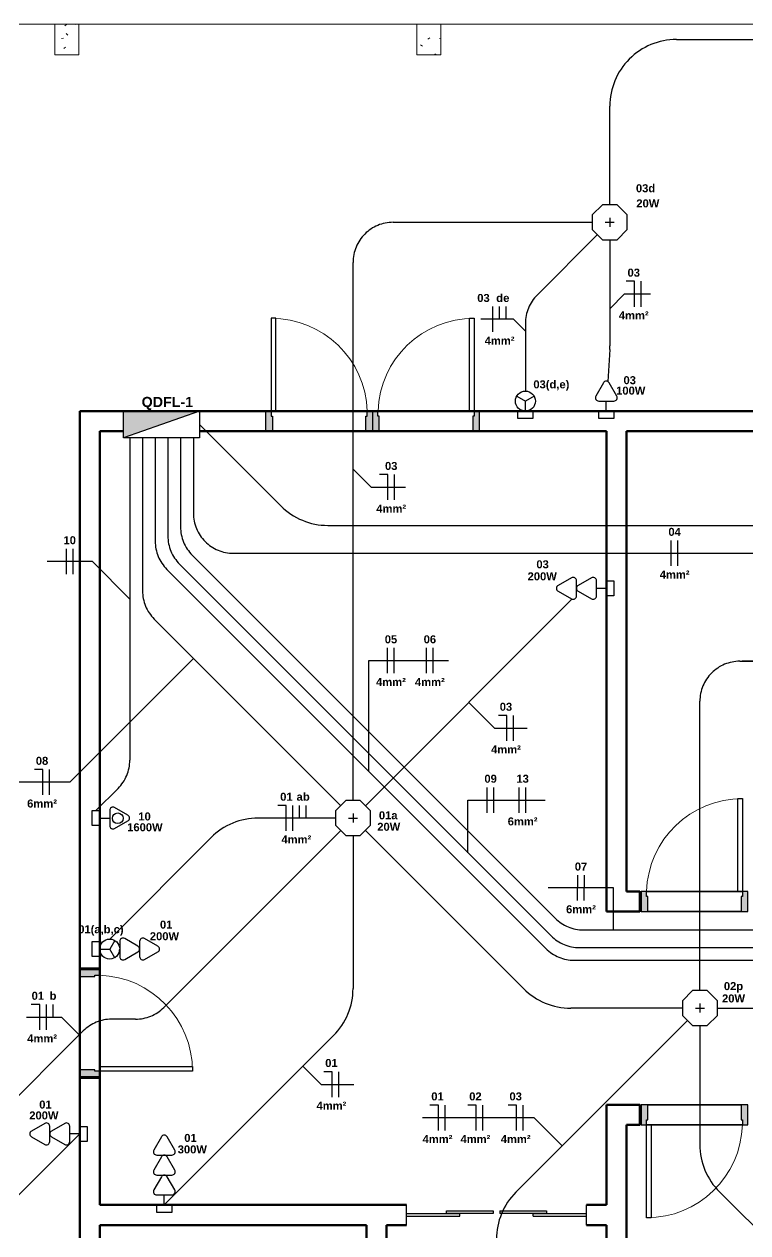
# Model space of a CAD drawing. Extents: x 1450 to 1868, y 82 to 351.
# Drawn here: x 1459.4 to 1464.83, y 185.36 to 194.42 of the extents above; entities that cross this region are included whole.
import ezdxf
from ezdxf.enums import TextEntityAlignment as Align

# ---------------------------------------------------------------- set-up
doc = ezdxf.new("R2010")
doc.units = 0
doc.header["$LTSCALE"] = 0.5
doc.linetypes.add('ELETRODUTO_TETO', pattern=[1000, 1000, 0])
doc.layers.get('0').update_dxf_attribs({"linetype": 'CONTINUOUS'})
for name, color, linetype, lineweight in [('A-DOOR', 31, 'CONTINUOUS', 25), ('A-DOOR-FRAM', 31, 'CONTINUOUS', 9), ('A-FLOR', 192, 'CONTINUOUS', 9), ('A-WALL', 113, 'CONTINUOUS', 30), ('S-COLS', 52, 'CONTINUOUS', 9)]:
    doc.layers.add(name, color=color, linetype=linetype, lineweight=lineweight)
for name, color, linetype in [('ELETRODUTO', 7, 'CONTINUOUS'), ('ELETRODUTO_TETO', 2, 'CONTINUOUS'), ('FIACAO', 7, 'CONTINUOUS'), ('Iluminação', 7, 'CONTINUOUS'), ('INDICACAO_BIT_FIACAO', 7, 'CONTINUOUS'), ('INDICACAO_CIRCUITO', 2, 'CONTINUOUS'), ('INDICACAO_INTERRUPTOR_FIA', 2, 'CONTINUOUS'), ('INDICACAO_POTENCIA', 1, 'CONTINUOUS'), ('INTERRUPTORES', 1, 'CONTINUOUS'), ('LINHA_DE_CHAMADA', 7, 'CONTINUOUS'), ('LUMINÁRIAS', 3, 'CONTINUOUS'), ('QUADROS', 7, 'CONTINUOUS'), ('Texto', 1, 'CONTINUOUS'), ('TOMADAS ABNT', 10, 'CONTINUOUS')]:
    doc.layers.add(name, color=color, linetype=linetype)
doc.styles.add('Arial', font='arialbd.ttf', dxfattribs={"height": 100})

# ---------------------------------------------------------------- blocks, each defined once
blk = doc.blocks.new('Pilar Retangular de Concreto - 18x23-3342346-Planta Baixa')
at = {"layer": 'S-COLS'}
h = blk.add_hatch(dxfattribs=at)
h.set_pattern_fill('FP_35', color=256, style=0, pattern_type=2)
h.set_pattern_definition([(50, (46937.5, -32614.7), (364.368, -31.8783), [38.1, -419.1]), (355, (46937.5, -32614.7), (-70.4859, 382.1133), [30.48, -335.28]), (100.451, (46967.87, -32617.35), (293.885, 350.2334), [32.38, -356.18]), (46.184, (46937.5, -32513.1), (542.1585, -84.086), [57.15, -628.65]), (96.636, (46982.7, -32520.1), (474.805, 494.8554), [48.57, -534.27]), (351.184, (46937.5, -32513.1), (474.81, 494.85), [45.72, -502.92]), (21, (46988.3, -32538.5), (303.2285, -204.5305), [38.1, -419.1]), (326, (46988.3, -32538.5), (123.604, 368.376), [30.48, -335.28]), (71.451, (47013.58, -32555.54), (426.8341, 163.8427), [32.38, -356.18]), (37.5, (46937.51, -32614.7), (6.17665, 169.11015), [16.764, -314.452, 16.764, -660.146]), (37.5, (46937.51, -32614.7), (6.17665, 169.11015), [-347.98, -323.596, 16.764, -319.786]), (7.5, (46937.5, -32614.7), (133.6389, 200.3615), [16.764, -177.292, 16.764, -306.832, -128.27]), (7.5, (46937.5, -32614.7), (133.6389, 200.3615), [-517.652, 16.764, -111.506]), (327.5, (46824.22, -32614.7), (271.18182, -11.45836), [16.764, -110.236, 16.764, -905.256]), (327.5, (46824.22, -32614.7), (271.18182, -11.45836), [-143.764, -379.476, 16.764, -509.016]), (317.5, (46773.43, -32614.7), (296.2585, 50.8528), [16.764, -148.336, 16.764, -619.76]), (317.5, (46773.43, -32614.7), (296.2585, 50.8528), [-181.864, -246.38, 16.764, -356.616])])
h.paths.add_polyline_path([(-90, -115), (90, -115), (90, 115), (-90, 115)], flags=0)
for p, q in [((90, 115), (-90, 115)), ((-90, 115), (-90, -115)), ((90, -115), (90, 115)), ((-90, -115), (90, -115))]:
    blk.add_line(p, q, dxfattribs=at)
blk = doc.blocks.new('Pilar Retangular de Concreto - 18x23-V21-Planta Baixa')
at = {"layer": 'S-COLS'}
h = blk.add_hatch(dxfattribs=at)
h.set_pattern_fill('FP_36', color=256, style=0, pattern_type=2)
h.set_pattern_definition([(50, (44223.5, -32614.7), (364.368, -31.8783), [38.1, -419.1]), (355, (44223.5, -32614.7), (-70.4859, 382.1133), [30.48, -335.28]), (100.451, (44253.87, -32617.35), (293.885, 350.2334), [32.38, -356.18]), (46.184, (44223.5, -32513.1), (542.1585, -84.086), [57.15, -628.65]), (96.636, (44268.7, -32520.1), (474.805, 494.8554), [48.57, -534.27]), (351.184, (44223.5, -32513.1), (474.81, 494.85), [45.72, -502.92]), (21, (44274.3, -32538.5), (303.2285, -204.5305), [38.1, -419.1]), (326, (44274.3, -32538.5), (123.604, 368.376), [30.48, -335.28]), (71.451, (44299.58, -32555.54), (426.8341, 163.8427), [32.38, -356.18]), (37.5, (44223.51, -32614.7), (6.17665, 169.11015), [16.764, -314.452, 16.764, -660.146]), (37.5, (44223.51, -32614.7), (6.17665, 169.11015), [-347.98, -323.596, 16.764, -319.786]), (7.5, (44223.5, -32614.7), (133.6389, 200.3615), [16.764, -177.292, 16.764, -306.832, -128.27]), (7.5, (44223.5, -32614.7), (133.6389, 200.3615), [-517.652, 16.764, -111.506]), (327.5, (44110.22, -32614.7), (271.18182, -11.45836), [16.764, -110.236, 16.764, -905.256]), (327.5, (44110.22, -32614.7), (271.18182, -11.45836), [-143.764, -379.476, 16.764, -509.016]), (317.5, (44059.43, -32614.7), (296.2585, 50.8528), [16.764, -148.336, 16.764, -619.76]), (317.5, (44059.43, -32614.7), (296.2585, 50.8528), [-181.864, -246.38, 16.764, -356.616])])
h.paths.add_polyline_path([(90, -115), (90, 115), (-90, 115), (-90, -115)], flags=0)
for p, q in [((90, 115), (-90, 115)), ((-90, 115), (-90, -115)), ((90, -115), (90, 115)), ((-90, -115), (90, -115))]:
    blk.add_line(p, q, dxfattribs=at)
blk = doc.blocks.new('Porta Simples de Abrir - 70x210cm - Marco de Madeira-3450791-Planta Baixa')
at = {"layer": 'A-DOOR-FRAM', "lineweight": 25}
h = blk.add_hatch(color=256, dxfattribs=at)
h.paths.add_polyline_path([(-400, -75), (-350, -75), (-350, 38), (-360, 38), (-360, 75), (-400, 75), (-400, -55.9)], flags=0)
h.paths.add_polyline_path([(350, -75), (400, -75), (400, 75), (360, 75), (359.9, 38), (350, 38), (350, -49.8)], flags=0)
at = {"layer": 'A-DOOR'}
for p, q in [((325, 75), (325, 771)), ((325, 771), (360, 771)), ((360, 771), (360, 75)), ((360, 75), (-360, 75)), ((360, 75), (325, 75)), ((-350, -75), (350, -75))]:
    blk.add_line(p, q, dxfattribs=at)
at = {"layer": 'A-DOOR', "lineweight": 9}
blk.add_arc((360, 50.9), 720.1, 90, 178.07863, dxfattribs=at)
at = {"layer": 'A-DOOR-FRAM', "lineweight": 25}
for p, q in [((-360, 75), (-400, 75)), ((-400, 75), (-400, -75)), ((-360, 38), (-360, 75)), ((-350, 38), (-360, 38)), ((-350, -75), (-350, 38)), ((360, 38), (350, 38)), ((350, 38), (350, -75)), ((360, 75), (360, 38)), ((400, 75), (360, 75)), ((400, -75), (400, 75)), ((-400, -75), (-350, -75)), ((350, -75), (400, -75))]:
    blk.add_line(p, q, dxfattribs=at)
blk = doc.blocks.new('*U150', base_point=(-47706.67, 18504.89))
for p, q in [((-47708.84, 18541.06), (-47714.54, 18531.1)), ((-47698.81, 18531.1), (-47704.5, 18541.06)), ((-47708.84, 18526.1), (-47714.54, 18516.13)), ((-47712.37, 18527.36), (-47706.67, 18527.36)), ((-47706.67, 18527.36), (-47700.98, 18527.36)), ((-47698.81, 18516.13), (-47704.5, 18526.1)), ((-47712.37, 18512.39), (-47706.67, 18512.39)), ((-47706.67, 18504.89), (-47706.67, 18512.39)), ((-47706.67, 18512.39), (-47700.98, 18512.39))]:
    blk.add_line(p, q)
blk.add_lwpolyline([(-47712.28, 18504.89), (-47701.07, 18504.89), (-47701.07, 18499.29), (-47712.28, 18499.29)], close=True)
for centre, start, end in [((-47706.67, 18539.82), 29.74488, 150.25512), ((-47712.37, 18529.86), 150.25512, 270), ((-47706.67, 18524.86), 29.74488, 150.25512), ((-47700.98, 18529.86), 270, 29.74488), ((-47712.37, 18514.89), 150.25512, 270), ((-47700.98, 18514.89), 270, 29.74488)]:
    blk.add_arc(centre, 2.5, start, end)
blk = doc.blocks.new('*U151', base_point=(-47152.48, 19181))
for p, q in [((-47154.65, 19202.2), (-47160.34, 19192.24)), ((-47144.61, 19192.24), (-47150.31, 19202.2)), ((-47158.17, 19188.5), (-47152.48, 19188.5)), ((-47152.48, 19181), (-47152.48, 19188.5)), ((-47152.48, 19188.5), (-47146.79, 19188.5))]:
    blk.add_line(p, q)
blk.add_lwpolyline([(-47158.08, 19181), (-47146.87, 19181), (-47146.87, 19175.39), (-47158.08, 19175.39)], close=True)
for centre, start, end in [((-47152.48, 19200.96), 29.74488, 150.25512), ((-47158.17, 19191), 150.25512, 270), ((-47146.79, 19191), 270, 29.74488)]:
    blk.add_arc(centre, 2.5, start, end)
blk = doc.blocks.new('*U178', base_point=(-47219.8, 18998.85))
for p in [(-47226.3, 19010.1), (-47213.31, 19010.1), (-47219.8, 18998.85)]:
    blk.add_line(p, (-47219.8, 19006.35))
blk.add_lwpolyline([(-47225.4, 18998.85), (-47214.2, 18998.85), (-47214.2, 18993.24), (-47225.4, 18993.24)], close=True)
blk.add_circle((-47219.8, 19006.35), 7.5)
blk = doc.blocks.new('*U179', base_point=(-47215.62, 18989.88))
for p, q in [((-47201.92, 18992.05), (-47211.88, 18997.74)), ((-47186.96, 18992.05), (-47196.92, 18997.74)), ((-47215.62, 18995.57), (-47215.62, 18989.88)), ((-47215.62, 18989.88), (-47215.62, 18984.19)), ((-47211.88, 18982.02), (-47201.92, 18987.71)), ((-47200.66, 18995.57), (-47200.66, 18989.88)), ((-47200.66, 18989.88), (-47200.66, 18984.19)), ((-47196.92, 18982.02), (-47186.96, 18987.71))]:
    blk.add_line(p, q)
for centre, start, end in [((-47213.12, 18995.57), 60.25512, 180), ((-47198.16, 18995.57), 60.25512, 180), ((-47203.16, 18989.88), 299.74488, 60.25512), ((-47188.2, 18989.88), 299.74488, 60.25512), ((-47213.12, 18984.19), 180, 299.74488), ((-47198.16, 18984.19), 180, 299.74488)]:
    blk.add_arc(centre, 2.5, start, end)
blk = doc.blocks.new('*U180', base_point=(-47642.08, 18654.21))
for p, q in [((-47644.25, 18675.42), (-47649.94, 18665.45)), ((-47634.22, 18665.45), (-47639.91, 18675.42)), ((-47647.77, 18661.71), (-47642.08, 18661.71)), ((-47642.08, 18661.71), (-47636.39, 18661.71)), ((-47642.08, 18654.21), (-47642.08, 18661.71))]:
    blk.add_line(p, q)
blk.add_lwpolyline([(-47647.68, 18654.21), (-47636.48, 18654.21), (-47636.48, 18648.61), (-47647.68, 18648.61)], close=True)
blk.add_circle((-47641.91, 18667.76), 4.02)
for centre, start, end in [((-47642.08, 18674.17), 29.74488, 150.25512), ((-47647.77, 18664.21), 150.25512, 270), ((-47636.39, 18664.21), 270, 29.74488)]:
    blk.add_arc(centre, 2.5, start, end)
blk = doc.blocks.new('*U181', base_point=(-47378.16, 18769.01))
for p, q in [((-47380.33, 18805.17), (-47386.02, 18795.21)), ((-47370.29, 18795.21), (-47375.99, 18805.17)), ((-47380.33, 18790.21), (-47386.02, 18780.25)), ((-47383.85, 18791.47), (-47378.16, 18791.47)), ((-47378.16, 18791.47), (-47372.46, 18791.47)), ((-47370.29, 18780.25), (-47375.99, 18790.21)), ((-47383.85, 18776.51), (-47378.16, 18776.51)), ((-47378.16, 18769.01), (-47378.16, 18776.51)), ((-47378.16, 18776.51), (-47372.46, 18776.51))]:
    blk.add_line(p, q)
blk.add_lwpolyline([(-47383.76, 18769.01), (-47372.55, 18769.01), (-47372.55, 18763.41), (-47383.76, 18763.41)], close=True)
for centre, start, end in [((-47378.16, 18803.93), 29.74488, 150.25512), ((-47383.85, 18793.97), 150.25512, 270), ((-47378.16, 18788.97), 29.74488, 150.25512), ((-47372.46, 18793.97), 270, 29.74488), ((-47383.85, 18779.01), 150.25512, 270), ((-47372.46, 18779.01), 270, 29.74488)]:
    blk.add_arc(centre, 2.5, start, end)
blk = doc.blocks.new('*U228', base_point=(-47132.94, 18862.53))
for p, q in [((-47135.12, 18913.65), (-47140.81, 18903.69)), ((-47125.08, 18903.69), (-47130.77, 18913.65)), ((-47135.12, 18898.69), (-47140.81, 18888.73)), ((-47138.64, 18899.95), (-47132.94, 18899.95)), ((-47132.94, 18899.95), (-47127.25, 18899.95)), ((-47125.08, 18888.73), (-47130.77, 18898.69)), ((-47135.12, 18883.73), (-47140.81, 18873.77)), ((-47138.64, 18884.99), (-47132.94, 18884.99)), ((-47132.94, 18884.99), (-47127.25, 18884.99)), ((-47125.08, 18873.77), (-47130.77, 18883.73)), ((-47138.64, 18870.03), (-47132.94, 18870.03)), ((-47132.94, 18862.53), (-47132.94, 18870.03)), ((-47132.94, 18870.03), (-47127.25, 18870.03))]:
    blk.add_line(p, q)
blk.add_lwpolyline([(-47138.55, 18862.53), (-47127.34, 18862.53), (-47127.34, 18856.93), (-47138.55, 18856.93)], close=True)
for centre, start, end in [((-47132.94, 18912.41), 29.74488, 150.25512), ((-47138.64, 18902.45), 150.25512, 270), ((-47132.94, 18897.45), 29.74488, 150.25512), ((-47127.25, 18902.45), 270, 29.74488), ((-47138.64, 18887.49), 150.25512, 270), ((-47127.25, 18887.49), 270, 29.74488), ((-47132.94, 18882.49), 29.74488, 150.25512), ((-47138.64, 18872.53), 150.25512, 270), ((-47127.25, 18872.53), 270, 29.74488)]:
    blk.add_arc(centre, 2.5, start, end)
blk = doc.blocks.new('*U267', base_point=(-46992.37, 19399.28))
for p in [(-46998.87, 19410.53), (-46985.87, 19410.53), (-46992.37, 19399.28)]:
    blk.add_line(p, (-46992.37, 19406.78))
blk.add_lwpolyline([(-46997.97, 19399.28), (-46986.77, 19399.28), (-46986.77, 19393.68), (-46997.97, 19393.68)], close=True)
blk.add_circle((-46992.37, 19406.78), 7.5)
blk = doc.blocks.new('*U268', base_point=(-46446.52, 18890.97))
blk.add_hatch(color=256).paths.add_polyline_path([(-46418.02, 18880.97), (-46418.02, 18900.97), (-46475.02, 18880.97)])
blk.add_line((-46475.02, 18880.97), (-46418.02, 18900.97))
blk.add_lwpolyline([(-46475.02, 18880.97), (-46475.02, 18900.97), (-46418.02, 18900.97), (-46418.02, 18880.97)], close=True)
blk = doc.blocks.new('*U291', base_point=(-46555.9, 19648.2))
at = {"layer": 'LUMINÁRIAS'}
blk.add_lwpolyline([(-46574.1, 19655.8), (-46574.1, 19640.7), (-46563.4, 19630.1), (-46548.4, 19630.1), (-46537.7, 19640.7), (-46537.7, 19655.8), (-46548.4, 19666.4), (-46563.4, 19666.4)], close=True, dxfattribs=at)
for points in [[(-46555.9, 19652.9), (-46555.9, 19643.6)], [(-46560.6, 19648.2), (-46551.2, 19648.2)]]:
    blk.add_lwpolyline(points, dxfattribs=at)
blk = doc.blocks.new('*U310', base_point=(-46654.53, 19092.22))
at = {"linetype": 'ByBlock'}
blk.add_lwpolyline([(-46654.53, 19092.22), (-46738.28, 19092.22, -0.198912), (-46773.64, 19106.87), (-46892.21, 19225.44)], format="xyb", dxfattribs=at)
blk = doc.blocks.new('*U311', base_point=(-46628.36, 19092.22))
at = {"linetype": 'ByBlock'}
blk.add_lwpolyline([(-46628.36, 19092.22), (-46454.56, 19092.2)], dxfattribs=at)
blk = doc.blocks.new('*U314', base_point=(-46892.21, 19243.95))
at = {"linetype": 'ByBlock'}
blk.add_lwpolyline([(-46892.21, 19243.95), (-46737.32, 19398.85)], dxfattribs=at)
blk = doc.blocks.new('*U315', base_point=(-46914.56, 19234.7))
at = {"linetype": 'ByBlock'}
blk.add_lwpolyline([(-46914.56, 19234.7), (-46972.58, 19234.7, 0.198912), (-47007.94, 19220.05), (-47083.97, 19144.02)], format="xyb", dxfattribs=at)
blk = doc.blocks.new('*U316', base_point=(-46901.47, 19221.61))
at = {"linetype": 'ByBlock'}
blk.add_lwpolyline([(-46901.47, 19221.61), (-46901.47, 19106.98, -0.198912), (-46916.11, 19071.62), (-47043.04, 18944.7)], format="xyb", dxfattribs=at)
blk = doc.blocks.new('*U317', base_point=(-46650.7, 19082.97))
at = {"linetype": 'ByBlock'}
blk.add_lwpolyline([(-46650.7, 19082.97), (-46779.32, 18954.34, 0.198912), (-46793.97, 18918.99), (-46793.97, 18835.34)], format="xyb", dxfattribs=at)
blk = doc.blocks.new('*U318', base_point=(-46641.44, 19079.13))
at = {"linetype": 'ByBlock'}
blk.add_lwpolyline([(-46641.44, 19079.13), (-46641.44, 18989.97, 0.199381), (-46626.74, 18954.55), (-46520.74, 18848.94)], format="xyb", dxfattribs=at)
blk = doc.blocks.new('Porta de Correr com Duas Folhas')
for p, q in [((0, -8.5), (0, 6.5)), ((0, 0), (40, 0)), ((30, 1), (30, 2)), ((30, 2), (65, 2)), ((30, 0), (30, 1)), ((65, 0), (30, 0)), ((40, -2), (40, 0)), ((70, 2), (95, 2)), ((105, 0), (70, 0)), ((95, 2), (105, 2)), ((95, -2), (95, 0)), ((95, 0), (135, 0)), ((105, 2), (105, 0)), ((135, -8.5), (135, 6.5)), ((0, -2), (40, -2)), ((95, -2), (135, -2))]:
    blk.add_line(p, q)
blk = doc.blocks.new('*U334', base_point=(-46708.97, 19668.11))
at = {"linetype": 'ByBlock'}
blk.add_lwpolyline([(-46708.97, 19668.11), (-46708.97, 19588.55, -0.013874), (-46709.05, 19585.78), (-46710.38, 19561.83)], format="xyb", dxfattribs=at)
blk = doc.blocks.new('*U336', base_point=(-47238.68, 18927.2))
at = {"linetype": 'ByBlock'}
blk.add_lwpolyline([(-47238.68, 18927.2), (-47198.03, 18927.2, 0.19873), (-47162.7, 18941.82), (-47106.47, 18997.97)], format="xyb", dxfattribs=at)
blk = doc.blocks.new('*U346', base_point=(-47021.23, 19519.6))
at = {"linetype": 'ByBlock'}
blk.add_lwpolyline([(-47021.23, 19519.6), (-47021.23, 19519.6), (-47021.23, 19463.19, 0.414214), (-46991.23, 19433.19), (-46348.93, 19433.19)], format="xyb", dxfattribs=at)
blk = doc.blocks.new('*U347', base_point=(-46641.44, 19105.31))
at = {"linetype": 'ByBlock'}
blk.add_lwpolyline([(-46641.44, 19105.31), (-46641.44, 19322.2, -0.414214), (-46611.44, 19352.2), (-46524.56, 19352.2)], format="xyb", dxfattribs=at)
blk = doc.blocks.new('*U348', base_point=(-46901.47, 19247.79))
at = {"linetype": 'ByBlock'}
blk.add_lwpolyline([(-46901.47, 19247.79), (-46901.47, 19651.2, -0.414214), (-46871.47, 19681.2), (-46722.06, 19681.2)], format="xyb", dxfattribs=at)
blk = doc.blocks.new('*U349', base_point=(-46718.23, 19671.94))
at = {"linetype": 'ByBlock'}
blk.add_lwpolyline([(-46718.23, 19671.94), (-46763.47, 19626.7, 0.198912), (-46772.26, 19605.48), (-46772.26, 19554.7)], format="xyb", dxfattribs=at)
blk = doc.blocks.new('*U371', base_point=(-31738.32, 40062.2))
at = {"linetype": 'ByBlock'}
blk.add_lwpolyline([(-31738.32, 40062.2), (-31738.32, 39820.72, -0.198912), (-31747.11, 39799.51), (-31763.71, 39782.91)], format="xyb", dxfattribs=at)
blk = doc.blocks.new('*U372', base_point=(-31728.82, 40062.2))
at = {"linetype": 'ByBlock'}
blk.add_lwpolyline([(-31728.82, 40062.2), (-31728.82, 39947.64, 0.198912), (-31720.03, 39926.42), (-31580.17, 39786.56)], format="xyb", dxfattribs=at)
blk = doc.blocks.new('*U373', base_point=(-31719.32, 40062.2))
at = {"linetype": 'ByBlock'}
blk.add_lwpolyline([(-31719.32, 40062.2), (-31719.32, 39984.88, 0.198912), (-31710.53, 39963.67), (-31426.34, 39679.47, 0.198912), (-31405.12, 39670.68), (-31096.83, 39670.68, -0.414214), (-31066.83, 39640.68), (-31066.83, 39474.15, 0.198912), (-31058.04, 39452.93), (-30993.01, 39387.91)], format="xyb", dxfattribs=at)
blk = doc.blocks.new('*U375', base_point=(-31709.82, 40062.2))
at = {"linetype": 'ByBlock'}
blk.add_lwpolyline([(-31709.82, 40062.2), (-31709.82, 39988.82, 0.198912), (-31701.03, 39967.6), (-31422.4, 39688.97, 0.198912), (-31401.19, 39680.18), (-31088.67, 39680.18, -0.414214), (-31058.67, 39650.18), (-31058.67, 39343.47, 0.198912), (-31049.88, 39322.26), (-30703.11, 38975.49)], format="xyb", dxfattribs=at)
blk = doc.blocks.new('CasaPrincipal')
at = {"layer": 'A-WALL', "lineweight": 70}
for p, q in [((-31775.91, 40082.3), (-31775.91, 38857.3)), ((-30980.91, 40082.3), (-31775.91, 40082.3)), ((-31760.91, 39487.3), (-31760.91, 40067.3)), ((-31760.91, 40067.3), (-31743.07, 40067.3)), ((-31686.07, 40067.3), (-31380.91, 40067.3)), ((-31380.91, 40067.3), (-31380.91, 39707.3)), ((-31365.91, 40067.3), (-30995.91, 40067.3)), ((-31365.91, 39722.3), (-31365.91, 40067.3)), ((-31355.91, 39722.3), (-31365.91, 39722.3)), ((-31355.91, 39707.3), (-31355.91, 39722.3)), ((-31380.91, 39707.3), (-31355.91, 39707.3)), ((-31775.91, 39664.56), (-31760.91, 39664.56)), ((-31760.91, 39582.56), (-31775.91, 39582.56)), ((-31355.91, 39562.3), (-31380.91, 39562.3)), ((-31380.91, 39562.3), (-31380.91, 39487.3)), ((-31355.91, 39547.3), (-31355.91, 39562.3)), ((-31365.91, 39217.3), (-31365.91, 39547.3)), ((-31365.91, 39547.3), (-31355.91, 39547.3)), ((-31530.91, 39487.3), (-31760.91, 39487.3)), ((-31380.91, 39487.3), (-31395.91, 39487.3)), ((-31760.91, 39272.3), (-31760.91, 39472.3)), ((-31760.91, 39472.3), (-31560.91, 39472.3)), ((-31560.91, 39472.3), (-31560.91, 39422.3)), ((-31545.91, 39472.3), (-31530.91, 39472.3)), ((-31545.91, 39422.3), (-31545.91, 39472.3)), ((-31395.91, 39472.3), (-31380.91, 39472.3)), ((-31380.91, 39472.3), (-31380.91, 38872.3))]:
    blk.add_line(p, q, dxfattribs=at)
at = {"layer": 'A-WALL', "lineweight": 9}
for p, q in [((-31773.91, 40082.2), (-31773.91, 40082.3)), ((-31378.91, 39562.2), (-31378.91, 39562.3))]:
    blk.add_line(p, q, dxfattribs=at)
at = {"layer": 'A-WALL'}
for p, q in [((-31355.91, 39722.3), (-31354.91, 39722.3)), ((-31350.91, 39722.3), (-31278.91, 39722.3)), ((-31354.91, 39707.3), (-31355.91, 39707.3)), ((-31279.91, 39707.3), (-31349.91, 39707.3)), ((-31775.91, 39663.56), (-31775.91, 39664.56)), ((-31775.91, 39588.56), (-31775.91, 39658.56)), ((-31760.91, 39664.56), (-31760.91, 39663.56)), ((-31760.91, 39659.56), (-31760.91, 39587.56)), ((-31775.91, 39582.56), (-31775.91, 39583.56)), ((-31760.91, 39583.56), (-31760.91, 39582.56)), ((-31355.91, 39562.3), (-31354.91, 39562.3)), ((-31349.91, 39562.3), (-31279.91, 39562.3)), ((-31354.91, 39547.3), (-31355.91, 39547.3)), ((-31278.91, 39547.3), (-31350.91, 39547.3))]:
    blk.add_line(p, q, dxfattribs=at)
blk = doc.blocks.new('*U386', base_point=(-31580.17, 39768.05))
at = {"linetype": 'ByBlock'}
blk.add_lwpolyline([(-31580.17, 39768.05), (-31712.86, 39635.35, -0.198912), (-31734.07, 39626.57), (-31752.02, 39626.57, 0.198912), (-31773.23, 39617.78), (-31911.96, 39479.06)], format="xyb", dxfattribs=at)
blk = doc.blocks.new('*U748', base_point=(-33767.33, 38898.77))
at = {"linetype": 'ByBlock'}
blk.add_arc((-33771.08, 38905.27), 7.5, 300.00001, 0, dxfattribs=at)
blk = doc.blocks.new('*U749', base_point=(-33717.99, 39288.34))
at = {"linetype": 'ByBlock'}
blk.add_lwpolyline([(-33717.99, 39288.34), (-33717.99, 39288.34), (-33717.99, 39221.73, 0.198912), (-33709.21, 39200.51), (-33437.04, 38928.34, 0.198912), (-33415.83, 38919.56), (-33064.32, 38919.56, -0.414214), (-33034.32, 38889.56), (-33034.32, 38810.9)], format="xyb", dxfattribs=at)
blk = doc.blocks.new('*U1123', base_point=(-33703.74, 39298.34))
at = {"linetype": 'ByBlock'}
blk.add_lwpolyline([(-33703.74, 39298.34), (-33642.82, 39237.42, 0.198912), (-33607.47, 39222.78), (-32964.66, 39222.78, -0.198912), (-32929.31, 39208.13), (-32730.03, 39008.85, -0.062104), (-32722.43, 38999.09), (-32218, 38152.41)], format="xyb", dxfattribs=at)
blk = doc.blocks.new('*U1833', base_point=(1463.792, 193.0693))
at = {"linetype": 'ByBlock'}
blk.add_lwpolyline([(1463.792, 193.0693), (1463.792, 193.8084, -0.414214), (1464.292, 194.3084), (1470.4209, 194.3084, -0.232805), (1470.8172, 194.1133), (1470.8865, 194.0231)], format="xyb", dxfattribs=at)
blk = doc.blocks.new('*U1778', base_point=(608.67, 153.293))
for p, q in [((608.67, 153.483), (608.544, 153.483)), ((608.67, 153.103), (608.67, 153.483))]:
    blk.add_line(p, q)
blk = doc.blocks.new('*U1780', base_point=(576.818, 148.746))
blk.add_line((576.818, 148.556), (576.818, 148.936))
blk = doc.blocks.new('*U1953', base_point=(1460.8278, 189.0786))
at = {"xscale": 0.5, "yscale": 0.5, "zscale": 0.5}
for name, p in [('*U1778', (1460.8345, 189.0786)), ('*U1780', (1460.8845, 189.0786))]:
    blk.add_blockref(name, p, dxfattribs=at)
blk = doc.blocks.new('*U1954', base_point=(1459.7423, 190.3956))
at = {"xscale": 0.5, "yscale": 0.5, "zscale": 0.5}
for p in [(1459.7173, 190.3956), (1459.7673, 190.3956)]:
    blk.add_blockref('*U1780', p, dxfattribs=at)
blk = doc.blocks.new('*U1797', base_point=(665.55, 144.199))
blk.add_line((665.55, 144.199), (665.55, 144.389))
blk = doc.blocks.new('*U1959', base_point=(1459.308, 187.1087))
at = {"xscale": 0.5, "yscale": 0.5, "zscale": 0.5}
for name, p in [('*U1778', (1459.2897, 187.1087)), ('*U1780', (1459.3397, 187.1087)), ('*U1797', (1459.3897, 187.1087))]:
    blk.add_blockref(name, p, dxfattribs=at)
blk = doc.blocks.new('*U1960', base_point=(1464.278, 190.4584))
at = {"xscale": 0.5, "yscale": 0.5, "zscale": 0.5}
for p in [(1464.253, 190.4584), (1464.303, 190.4584)]:
    blk.add_blockref('*U1780', p, dxfattribs=at)
blk = doc.blocks.new('*U1961', base_point=(1463.1718, 189.1476))
at = {"xscale": 0.5, "yscale": 0.5, "zscale": 0.5}
for name, p in [('*U1778', (1463.1785, 189.1476)), ('*U1780', (1463.2285, 189.1476))]:
    blk.add_blockref(name, p, dxfattribs=at)
blk = doc.blocks.new('*U1963', base_point=(1461.8719, 186.4776))
at = {"xscale": 0.5, "yscale": 0.5, "zscale": 0.5}
for name, p in [('*U1778', (1461.8786, 186.4776)), ('*U1780', (1461.9286, 186.4776))]:
    blk.add_blockref(name, p, dxfattribs=at)
blk = doc.blocks.new('*U1966', base_point=(1461.8671, 190.6238))
at = {"xscale": 0.4999999999999998, "yscale": 0.4999999999999998, "zscale": 0.4999999999999998}
for name, p in [('*U1778', (1461.8421, 190.6238)), ('*U1780', (1461.8921, 190.6238))]:
    blk.add_blockref(name, p, dxfattribs=at)
blk = doc.blocks.new('*U1967', base_point=(1462.2007, 186.2274))
at = {"xscale": 0.5, "yscale": 0.5, "zscale": 0.5}
for name, p in [('*U1778', (1462.2074, 186.2274)), ('*U1780', (1462.2574, 186.2274))]:
    blk.add_blockref(name, p, dxfattribs=at)
blk = doc.blocks.new('*U1968', base_point=(1462.5907, 186.2274))
at = {"xscale": 0.5, "yscale": 0.5, "zscale": 0.5}
for name, p in [('*U1778', (1462.5974, 186.2274)), ('*U1780', (1462.6474, 186.2274))]:
    blk.add_blockref(name, p, dxfattribs=at)
blk = doc.blocks.new('*U1969', base_point=(1462.9807, 186.2274))
at = {"xscale": 0.5, "yscale": 0.5, "zscale": 0.5}
for name, p in [('*U1778', (1462.9874, 186.2274)), ('*U1780', (1463.0374, 186.2274))]:
    blk.add_blockref(name, p, dxfattribs=at)
blk = doc.blocks.new('*U1972', base_point=(1463.576, 187.9499))
at = {"xscale": 0.5, "yscale": 0.5, "zscale": 0.5}
for p in [(1463.551, 187.9499), (1463.601, 187.9499)]:
    blk.add_blockref('*U1780', p, dxfattribs=at)
blk = doc.blocks.new('*U1975', base_point=(1461.4415, 188.4733))
at = {"xscale": 0.5, "yscale": 0.5, "zscale": 0.5}
for name, p in [('*U1778', (1461.3665, 188.4733)), ('*U1780', (1461.4165, 188.4733)), ('*U1797', (1461.4665, 188.4733)), ('*U1797', (1461.5165, 188.4733))]:
    blk.add_blockref(name, p, dxfattribs=at)
blk = doc.blocks.new('*U1978', base_point=(1462.2305, 189.6531))
at = {"xscale": 0.5, "yscale": 0.5, "zscale": 0.5}
for p in [(1462.2055, 189.6531), (1462.2555, 189.6531)]:
    blk.add_blockref('*U1780', p, dxfattribs=at)
blk = doc.blocks.new('*U1979', base_point=(1462.6205, 189.6531))
at = {"xscale": 0.5, "yscale": 0.5, "zscale": 0.5}
for p in [(1462.5955, 189.6531), (1462.6455, 189.6531)]:
    blk.add_blockref('*U1780', p, dxfattribs=at)
blk = doc.blocks.new('*U1985', base_point=(1464.2162, 192.1106))
at = {"xscale": 0.5, "yscale": 0.5, "zscale": 0.5}
for name, p in [('*U1778', (1464.2229, 192.1106)), ('*U1780', (1464.2729, 192.1106))]:
    blk.add_blockref(name, p, dxfattribs=at)
blk = doc.blocks.new('*U2003', base_point=(1462.8984, 188.6082))
at = {"xscale": 0.5, "yscale": 0.5, "zscale": 0.5}
for p in [(1462.8734, 188.6082), (1462.9234, 188.6082)]:
    blk.add_blockref('*U1780', p, dxfattribs=at)
blk = doc.blocks.new('*U2004', base_point=(1463.1384, 188.6082))
at = {"xscale": 0.5, "yscale": 0.5, "zscale": 0.5}
for p in [(1463.1134, 188.6082), (1463.1634, 188.6082)]:
    blk.add_blockref('*U1780', p, dxfattribs=at)
blk = doc.blocks.new('*U2050', base_point=(1462.8241, 192.2114))
at = {"xscale": 0.5, "yscale": 0.5, "zscale": 0.5}
for name, p in [('*U1780', (1462.7741, 192.2114)), ('*U1797', (1462.8241, 192.2114)), ('*U1797', (1462.8741, 192.2114))]:
    blk.add_blockref(name, p, dxfattribs=at)

msp = doc.modelspace()

# ---------------------------------------------------------------- linework, layer by layer
for p, q in [((1462.917, 185.5284), (1462.917, 185.5084)), ((1462.967, 185.5284), (1462.967, 185.5084))]:
    msp.add_line(p, q)
at = {"layer": 'A-FLOR'}
for p, q in [((1459.631, 194.4234), (1457.097, 194.4234)), ((1462.345, 194.4234), (1459.811, 194.4234)), ((1465.059, 194.4234), (1462.525, 194.4234))]:
    msp.add_line(p, q, dxfattribs=at)
at = {"layer": 'LINHA_DE_CHAMADA'}
for points in [[(1463.792, 192.2898), (1463.9034, 192.4011), (1464.0979, 192.4011)], [(1463.1591, 192.1213), (1463.0691, 192.2114), (1462.8241, 192.2114)], [(1461.8665, 191.089), (1462.0031, 190.9524), (1462.2593, 190.9524)], [(1460.193, 190.115), (1459.9123, 190.3956), (1459.5723, 190.3956)], [(1460.6701, 189.6703), (1459.7421, 188.7423), (1458.594, 188.7423)], [(1461.9855, 188.8224), (1461.9855, 189.6531), (1462.5833, 189.6531)], [(1465.5278, 189.6484), (1464.7842, 189.6484)], [(1462.7341, 189.3404), (1462.9268, 189.1476), (1463.1718, 189.1476)], [(1462.7284, 188.2137), (1462.7284, 188.6082), (1463.3084, 188.6082)], [(1463.821, 187.6345), (1463.821, 187.9497), (1463.331, 187.9501)], [(1459.8137, 186.848), (1459.6833, 186.9783), (1459.4178, 186.9783)], [(1461.4913, 186.6133), (1461.6269, 186.4776), (1461.8719, 186.4776)], [(1463.4359, 186.0172), (1463.2257, 186.2274), (1462.3877, 186.2274)]]:
    msp.add_lwpolyline(points, dxfattribs=at)

# ---------------------------------------------------------------- block references
at = {"layer": 'A-DOOR', "zscale": 0.00100000000000115}
for p, xscale, yscale, rotation in [((1461.6139, 191.4484), -0.001000000000001151, 0.001000000000001151, 359.9999999999996), ((1459.892, 186.9359), 0.00100000000000115, 0.00100000000000115, 269.9999999999995), ((1464.427, 186.2484), 0.00100000000000115, 0.00100000000000115, 179.9999999999996)]:
    msp.add_blockref('Porta Simples de Abrir - 70x210cm - Marco de Madeira-3450791-Planta Baixa', p, dxfattribs=dict(at, xscale=xscale, yscale=yscale, rotation=rotation))
at = {"layer": 'A-DOOR'}
for name, p, xscale, yscale, zscale in [('Porta Simples de Abrir - 70x210cm - Marco de Madeira-3450791-Planta Baixa', (1462.4139, 191.4484), 0.00100000000000115, 0.00100000000000115, 0.00100000000000115), ('Porta Simples de Abrir - 70x210cm - Marco de Madeira-3450791-Planta Baixa', (1464.427, 187.8484), 0.00100000000000115, 0.00100000000000115, 0.00100000000000115), ('Porta de Correr com Duas Folhas', (1462.267, 185.5084), 0.01000000108748102, 0.01000000108748102, 0.01000000108748102)]:
    msp.add_blockref(name, p, dxfattribs=dict(at, xscale=xscale, yscale=yscale, zscale=zscale))
at = {"layer": 'A-WALL', "color": 1, "xscale": 0.01000000108748102, "yscale": 0.01000000108748102, "zscale": 0.01000000108748102}
msp.add_blockref('CasaPrincipal', (1777.5762, -209.2997), dxfattribs=at)
at = {"layer": 'ELETRODUTO', "linetype": 'ELETRODUTO_TETO'}
msp.add_blockref('*U1833', (1463.792, 193.0693), dxfattribs=at)
at = {"layer": 'ELETRODUTO', "linetype": 'ELETRODUTO_TETO', "xscale": 0.01000000108748102, "yscale": 0.01000000108748102, "zscale": 0.01000000108748102}
msp.add_blockref('*U1123', (1460.7155, 191.4224), dxfattribs=at)
at = {"layer": 'ELETRODUTO_TETO', "linetype": 'ELETRODUTO_TETO', "xscale": 0.01000000108748102, "yscale": 0.01000000108748102, "zscale": 0.01000000108748102}
for name, p in [('*U348', (1461.867, 188.6043)), ('*U349', (1463.6995, 192.8458)), ('*U334', (1463.792, 192.8075)), ('*U371', (1460.193, 191.3224)), ('*U372', (1460.288, 191.3224)), ('*U373', (1460.383, 191.3224)), ('*U375', (1460.478, 191.3224)), ('*U749', (1460.573, 191.3224)), ('*U346', (1460.6695, 191.3224)), ('*U314', (1461.9596, 188.5659)), ('*U347', (1464.4673, 187.1795)), ('*U315', (1461.7361, 188.4734)), ('*U386', (1461.7745, 188.3808)), ('*U316', (1461.867, 188.3425)), ('*U310', (1464.3364, 187.0486)), ('*U311', (1464.5982, 187.0486)), ('*U317', (1464.3747, 186.9561)), ('*U318', (1464.4673, 186.9177)), ('*U336', (1458.4949, 185.3984))]:
    msp.add_blockref(name, p, dxfattribs=at)
at = {"layer": 'FIACAO'}
for name, p in [('*U1985', (1463.9715, 192.4011)), ('*U2050', (1462.9657, 192.2114)), ('*U1966', (1462.1531, 190.9524)), ('*U1954', (1459.7423, 190.3956)), ('*U1978', (1462.1512, 189.6531)), ('*U1979', (1462.443, 189.6531)), ('*U1961', (1463.0134, 189.1476)), ('*U1953', (1459.5348, 188.7423)), ('*U2003', (1462.8984, 188.6082)), ('*U2004', (1463.1384, 188.6082)), ('*U1959', (1459.5356, 186.9814)), ('*U1963', (1461.7047, 186.4776)), ('*U1967', (1462.5001, 186.2274)), ('*U1968', (1462.7844, 186.2274)), ('*U1969', (1463.0862, 186.2274))]:
    msp.add_blockref(name, p, dxfattribs=at)
for name, p, rotation in [('*U1960', (1464.278, 190.4584), 359.9994647464889), ('*U1975', (1461.4415, 188.4733), 0.007864390529929186), ('*U1972', (1463.576, 187.9499), 359.956079161352)]:
    msp.add_blockref(name, p, dxfattribs=dict(at, rotation=rotation))
at = {"layer": 'Iluminação', "xscale": 0.007210252382215969, "yscale": 0.007210252382215969, "zscale": 0.007210252382215969}
for p in [(1463.792, 192.9384), (1461.867, 188.4734), (1464.4673, 187.0486)]:
    msp.add_blockref('*U291', p, dxfattribs=at)
at = {"layer": 'INTERRUPTORES', "linetype": 'ELETRODUTO_TETO', "xscale": 0.01000000108748102, "yscale": 0.01000000108748102, "zscale": 0.01000000108748102}
msp.add_blockref('*U748', (1460.0795, 187.4266), dxfattribs=at)
at = {"layer": 'QUADROS', "xscale": 0.01000000108748102, "yscale": 0.01000000108748102, "zscale": 0.01000000108748102, "rotation": 179.9999999999997}
msp.add_blockref('*U268', (1460.4305, 191.4224), dxfattribs=at)
at = {"layer": 'S-COLS', "xscale": 0.00100000000000115, "yscale": 0.00100000000000115, "zscale": 0.00100000000000115}
for name, p in [('Pilar Retangular de Concreto - 18x23-3342346-Planta Baixa', (1459.721, 194.3084)), ('Pilar Retangular de Concreto - 18x23-V21-Planta Baixa', (1462.435, 194.3084))]:
    msp.add_blockref(name, p, dxfattribs=at)
at = {"layer": 'TOMADAS ABNT', "xscale": 0.01000000108748102, "yscale": 0.01000000108748102, "zscale": 0.01000000108748102}
for name, p in [('*U151', (1463.7657, 191.5234)), ('*U267', (1463.1591, 191.5234)), ('*U179', (1460.117, 187.4916)), ('*U228', (1460.4514, 185.5734))]:
    msp.add_blockref(name, p, dxfattribs=at)
for name, p, rotation in [('*U150', (1463.767, 190.1951), 89.99999999999967), ('*U180', (1459.967, 188.4734), 269.9999999999995), ('*U178', (1459.967, 187.4916), 269.9999999999995), ('*U181', (1459.817, 186.1061), 89.99999999999967)]:
    msp.add_blockref(name, p, dxfattribs=dict(at, rotation=rotation))

# ---------------------------------------------------------------- texts
at = {"layer": 'INDICACAO_BIT_FIACAO', "style": 'Arial'}
for s, p in [('4mm²', (1463.9715, 192.2711)), ('4mm²', (1462.9657, 192.0814)), ('4mm²', (1462.1531, 190.8224)), ('4mm²', (1464.278, 190.3284)), ('4mm²', (1462.1512, 189.5231)), ('4mm²', (1462.443, 189.5231)), ('4mm²', (1463.0134, 189.0176)), ('6mm²', (1459.5348, 188.6123)), ('6mm²', (1463.1384, 188.4782)), ('4mm²', (1461.4416, 188.3433)), ('6mm²', (1463.5759, 187.8199)), ('4mm²', (1459.5356, 186.8514)), ('4mm²', (1461.7047, 186.3476)), ('4mm²', (1462.5001, 186.0974)), ('4mm²', (1462.7844, 186.0974)), ('4mm²', (1463.0862, 186.0974))]:
    msp.add_text(s, height=0.06, dxfattribs=at).set_placement(p, align=Align.TOP_CENTER)
at = {"layer": 'INDICACAO_CIRCUITO', "style": 'Arial'}
for s, p in [('03d', (1463.988, 193.1637)), ('03', (1463.8947, 191.7251)), ('03(d,e)', (1463.2188, 191.6938)), ('03', (1463.2415, 190.3452)), ('10', (1460.2569, 188.4555)), ('01a', (1462.0606, 188.464)), ('01', (1460.419, 187.6447)), ('01(a,b,c)', (1459.8063, 187.6099)), ('02p', (1464.6474, 187.1838)), ('01', (1459.5136, 186.2961)), ('01', (1460.6013, 186.046))]:
    msp.add_text(s, height=0.06, dxfattribs=at).set_placement(p)
for s, p in [('03', (1463.9715, 192.5311)), ('03', (1462.8448, 192.3414)), ('03', (1462.1531, 191.0824)), ('04', (1464.278, 190.5884)), ('10', (1459.7423, 190.5256)), ('05', (1462.1512, 189.7831)), ('06', (1462.443, 189.7831)), ('03', (1463.0134, 189.2776)), ('08', (1459.5348, 188.8723)), ('09', (1462.8984, 188.7382)), ('13', (1463.1384, 188.7382)), ('01', (1461.367, 188.6033)), ('07', (1463.5761, 188.0799)), ('01', (1459.5034, 187.1114)), ('01', (1461.7047, 186.6076)), ('01', (1462.5001, 186.3574)), ('02', (1462.7844, 186.3574)), ('03', (1463.0862, 186.3574))]:
    msp.add_text(s, height=0.06, dxfattribs=at).set_placement(p, align=Align.CENTER)
at = {"layer": 'INDICACAO_INTERRUPTOR_FIA', "style": 'Arial'}
for s, p in [('d', (1462.9657, 192.3414)), ('e', (1463.0157, 192.3414)), ('a', (1461.4665, 188.6033)), ('b', (1461.5165, 188.6033)), ('b', (1459.6172, 187.1114))]:
    msp.add_text(s, height=0.06, dxfattribs=at).set_placement(p, align=Align.CENTER)
at = {"layer": 'INDICACAO_POTENCIA', "style": 'Arial'}
for s, p in [('20W', (1463.991, 193.0501)), ('100W', (1463.8396, 191.6469)), ('200W', (1463.1757, 190.2551)), ('1600W', (1460.1733, 188.3744)), ('20W', (1462.0484, 188.378)), ('200W', (1460.3433, 187.5576)), ('20W', (1464.6336, 187.0913)), ('200W', (1459.4391, 186.2147)), ('300W', (1460.5522, 185.9601))]:
    msp.add_text(s, height=0.06, dxfattribs=at).set_placement(p)
at = {"layer": 'Texto', "style": 'Arial'}
msp.add_text('QDFL-1', height=0.07658, dxfattribs=at).set_placement((1460.2816, 191.5536))

doc.saveas('drawing.dxf')
